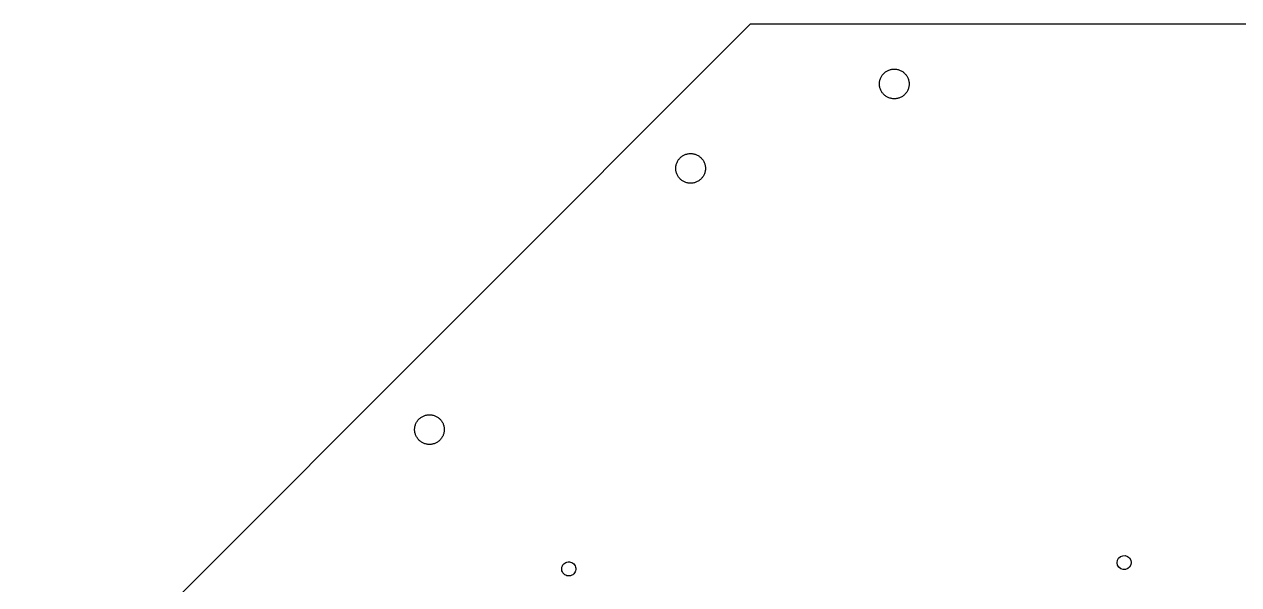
# Model space of a CAD drawing. Header units: metres. Extents: x 0 to 528, y -264 to 264.
# Drawn here: x 0 to 258.5, y 144.5 to 263.8 of the extents above; entities that cross this region are included whole.
import ezdxf

# ---------------------------------------------------------------- set-up
doc = ezdxf.new("R2010")
doc.units = ezdxf.units.M

msp = doc.modelspace()

# ---------------------------------------------------------------- linework, layer by layer
for p, q in [((154.526, 263.793), (0, 109.266)), ((373.059, 263.793), (154.526, 263.793)), ((182.952, 253.327), (183.072, 253.441)), ((183.072, 253.441), (183.198, 253.548)), ((183.198, 253.548), (183.329, 253.649)), ((183.329, 253.649), (183.466, 253.743)), ((183.466, 253.743), (183.607, 253.829)), ((183.607, 253.829), (183.752, 253.908)), ((183.752, 253.908), (183.901, 253.979)), ((183.901, 253.979), (184.054, 254.043)), ((184.054, 254.043), (184.21, 254.098)), ((184.21, 254.098), (184.369, 254.145)), ((184.369, 254.145), (184.53, 254.184)), ((184.53, 254.184), (184.692, 254.214)), ((184.692, 254.214), (184.856, 254.235)), ((184.856, 254.235), (185.021, 254.248)), ((185.021, 254.248), (185.187, 254.253)), ((185.187, 254.253), (185.352, 254.248)), ((185.352, 254.248), (185.517, 254.235)), ((185.517, 254.235), (185.681, 254.214)), ((185.681, 254.214), (185.844, 254.184)), ((185.844, 254.184), (186.005, 254.145)), ((186.005, 254.145), (186.163, 254.098)), ((186.163, 254.098), (186.319, 254.043)), ((186.319, 254.043), (186.472, 253.979)), ((186.472, 253.979), (186.621, 253.908)), ((186.621, 253.908), (186.767, 253.829)), ((186.767, 253.829), (186.908, 253.743)), ((186.908, 253.743), (187.044, 253.649)), ((187.044, 253.649), (187.175, 253.548)), ((187.175, 253.548), (187.301, 253.441)), ((187.301, 253.441), (187.421, 253.327)), ((182.027, 251.093), (182.031, 251.258)), ((182.031, 250.927), (182.027, 251.093)), ((182.031, 251.258), (182.044, 251.423)), ((182.044, 250.762), (182.031, 250.927)), ((182.044, 251.423), (182.066, 251.587)), ((182.066, 250.598), (182.044, 250.762)), ((182.066, 251.587), (182.096, 251.75)), ((182.096, 251.75), (182.134, 251.911)), ((182.134, 251.911), (182.181, 252.069)), ((182.181, 252.069), (182.237, 252.225)), ((182.237, 252.225), (182.3, 252.378)), ((182.3, 252.378), (182.371, 252.527)), ((182.371, 252.527), (182.45, 252.673)), ((182.45, 252.673), (182.536, 252.814)), ((182.536, 252.814), (182.63, 252.95)), ((182.63, 252.95), (182.731, 253.081)), ((182.731, 253.081), (182.838, 253.207)), ((182.838, 253.207), (182.952, 253.327)), ((187.421, 253.327), (187.535, 253.207)), ((187.535, 253.207), (187.642, 253.081)), ((187.642, 253.081), (187.743, 252.95)), ((187.743, 252.95), (187.837, 252.814)), ((187.837, 252.814), (187.923, 252.673)), ((187.923, 252.673), (188.002, 252.527)), ((188.002, 252.527), (188.073, 252.378)), ((188.073, 252.378), (188.137, 252.225)), ((188.137, 252.225), (188.192, 252.069)), ((188.192, 252.069), (188.239, 251.911)), ((188.239, 251.911), (188.278, 251.75)), ((188.278, 251.75), (188.308, 251.587)), ((188.308, 251.587), (188.329, 251.423)), ((188.329, 250.762), (188.308, 250.598)), ((188.329, 251.423), (188.342, 251.258)), ((188.342, 250.927), (188.329, 250.762)), ((188.342, 251.258), (188.347, 251.093)), ((188.347, 251.093), (188.342, 250.927)), ((182.096, 250.436), (182.066, 250.598)), ((182.134, 250.275), (182.096, 250.436)), ((182.181, 250.116), (182.134, 250.275)), ((182.237, 249.96), (182.181, 250.116)), ((182.3, 249.807), (182.237, 249.96)), ((182.371, 249.658), (182.3, 249.807)), ((182.45, 249.513), (182.371, 249.658)), ((182.536, 249.372), (182.45, 249.513)), ((182.63, 249.235), (182.536, 249.372)), ((182.731, 249.104), (182.63, 249.235)), ((182.838, 248.978), (182.731, 249.104)), ((182.952, 248.858), (182.838, 248.978)), ((183.072, 248.744), (182.952, 248.858)), ((183.198, 248.637), (183.072, 248.744)), ((183.329, 248.536), (183.198, 248.637)), ((183.466, 248.442), (183.329, 248.536)), ((183.607, 248.356), (183.466, 248.442)), ((183.752, 248.277), (183.607, 248.356)), ((183.901, 248.206), (183.752, 248.277)), ((184.054, 248.143), (183.901, 248.206)), ((186.472, 248.206), (186.319, 248.143)), ((186.621, 248.277), (186.472, 248.206)), ((186.767, 248.356), (186.621, 248.277)), ((186.908, 248.442), (186.767, 248.356)), ((187.044, 248.536), (186.908, 248.442)), ((187.175, 248.637), (187.044, 248.536)), ((187.301, 248.744), (187.175, 248.637)), ((187.421, 248.858), (187.301, 248.744)), ((187.535, 248.978), (187.421, 248.858)), ((187.642, 249.104), (187.535, 248.978)), ((187.743, 249.235), (187.642, 249.104)), ((187.837, 249.372), (187.743, 249.235)), ((187.923, 249.513), (187.837, 249.372)), ((188.002, 249.658), (187.923, 249.513)), ((188.073, 249.807), (188.002, 249.658)), ((188.137, 249.96), (188.073, 249.807)), ((188.192, 250.116), (188.137, 249.96)), ((188.239, 250.275), (188.192, 250.116)), ((188.278, 250.436), (188.239, 250.275)), ((188.308, 250.598), (188.278, 250.436)), ((184.21, 248.087), (184.054, 248.143)), ((184.369, 248.04), (184.21, 248.087)), ((184.53, 248.002), (184.369, 248.04)), ((184.692, 247.972), (184.53, 248.002)), ((184.856, 247.95), (184.692, 247.972)), ((185.021, 247.937), (184.856, 247.95)), ((185.187, 247.933), (185.021, 247.937)), ((185.352, 247.937), (185.187, 247.933)), ((185.517, 247.95), (185.352, 247.937)), ((185.681, 247.972), (185.517, 247.95)), ((185.844, 248.002), (185.681, 247.972)), ((186.005, 248.04), (185.844, 248.002)), ((186.163, 248.087), (186.005, 248.04)), ((186.319, 248.143), (186.163, 248.087)), ((139.37, 235.121), (139.478, 235.247)), ((139.478, 235.247), (139.592, 235.367)), ((139.592, 235.367), (139.712, 235.48)), ((139.712, 235.48), (139.838, 235.588)), ((139.838, 235.588), (139.969, 235.689)), ((139.969, 235.689), (140.105, 235.782)), ((140.105, 235.782), (140.246, 235.869)), ((140.246, 235.869), (140.392, 235.948)), ((140.392, 235.948), (140.541, 236.019)), ((140.541, 236.019), (140.694, 236.082)), ((140.694, 236.082), (140.85, 236.137)), ((140.85, 236.137), (141.008, 236.184)), ((141.008, 236.184), (141.169, 236.223)), ((141.169, 236.223), (141.332, 236.253)), ((141.332, 236.253), (141.496, 236.275)), ((141.496, 236.275), (141.661, 236.288)), ((141.661, 236.288), (141.826, 236.292)), ((141.826, 236.292), (141.992, 236.288)), ((141.992, 236.288), (142.156, 236.275)), ((142.156, 236.275), (142.32, 236.253)), ((142.32, 236.253), (142.483, 236.223)), ((142.483, 236.223), (142.644, 236.184)), ((142.644, 236.184), (142.803, 236.137)), ((142.803, 236.137), (142.959, 236.082)), ((142.959, 236.082), (143.111, 236.019)), ((143.111, 236.019), (143.261, 235.948)), ((143.261, 235.948), (143.406, 235.869)), ((143.406, 235.869), (143.547, 235.782)), ((143.547, 235.782), (143.684, 235.689)), ((143.684, 235.689), (143.815, 235.588)), ((143.815, 235.588), (143.941, 235.48)), ((143.941, 235.48), (144.061, 235.367)), ((144.061, 235.367), (144.174, 235.247)), ((144.174, 235.247), (144.282, 235.121)), ((138.666, 233.132), (138.67, 233.298)), ((138.67, 232.967), (138.666, 233.132)), ((138.67, 233.298), (138.683, 233.462)), ((138.683, 232.802), (138.67, 232.967)), ((138.683, 233.462), (138.705, 233.626)), ((138.705, 232.638), (138.683, 232.802)), ((138.705, 233.626), (138.735, 233.789)), ((138.735, 233.789), (138.774, 233.95)), ((138.774, 233.95), (138.821, 234.109)), ((138.821, 234.109), (138.876, 234.265)), ((138.876, 234.265), (138.939, 234.417)), ((138.939, 234.417), (139.011, 234.567)), ((139.011, 234.567), (139.09, 234.712)), ((139.09, 234.712), (139.176, 234.853)), ((139.176, 234.853), (139.27, 234.99)), ((139.27, 234.99), (139.37, 235.121)), ((144.282, 235.121), (144.383, 234.99)), ((144.383, 234.99), (144.476, 234.853)), ((144.476, 234.853), (144.563, 234.712)), ((144.563, 234.712), (144.642, 234.567)), ((144.642, 234.567), (144.713, 234.417)), ((144.713, 234.417), (144.776, 234.265)), ((144.776, 234.265), (144.831, 234.109)), ((144.831, 234.109), (144.878, 233.95)), ((144.878, 233.95), (144.917, 233.789)), ((144.917, 233.789), (144.947, 233.626)), ((144.947, 233.626), (144.969, 233.462)), ((144.969, 232.802), (144.947, 232.638)), ((144.969, 233.462), (144.982, 233.298)), ((144.982, 232.967), (144.969, 232.802)), ((144.982, 233.298), (144.986, 233.132)), ((144.986, 233.132), (144.982, 232.967)), ((138.735, 232.475), (138.705, 232.638)), ((138.774, 232.314), (138.735, 232.475)), ((138.821, 232.156), (138.774, 232.314)), ((138.876, 232), (138.821, 232.156)), ((138.939, 231.847), (138.876, 232)), ((139.011, 231.698), (138.939, 231.847)), ((139.09, 231.552), (139.011, 231.698)), ((139.176, 231.411), (139.09, 231.552)), ((139.27, 231.275), (139.176, 231.411)), ((139.37, 231.143), (139.27, 231.275)), ((139.478, 231.018), (139.37, 231.143)), ((139.592, 230.898), (139.478, 231.018)), ((139.712, 230.784), (139.592, 230.898)), ((139.838, 230.676), (139.712, 230.784)), ((139.969, 230.576), (139.838, 230.676)), ((140.105, 230.482), (139.969, 230.576)), ((140.246, 230.396), (140.105, 230.482)), ((140.392, 230.317), (140.246, 230.396)), ((140.541, 230.245), (140.392, 230.317)), ((140.694, 230.182), (140.541, 230.245)), ((140.85, 230.127), (140.694, 230.182)), ((141.008, 230.08), (140.85, 230.127)), ((141.169, 230.041), (141.008, 230.08)), ((142.644, 230.08), (142.483, 230.041)), ((142.803, 230.127), (142.644, 230.08)), ((142.959, 230.182), (142.803, 230.127)), ((143.111, 230.245), (142.959, 230.182)), ((143.261, 230.317), (143.111, 230.245)), ((143.406, 230.396), (143.261, 230.317)), ((143.547, 230.482), (143.406, 230.396)), ((143.684, 230.576), (143.547, 230.482)), ((143.815, 230.676), (143.684, 230.576)), ((143.941, 230.784), (143.815, 230.676)), ((144.061, 230.898), (143.941, 230.784)), ((144.174, 231.018), (144.061, 230.898)), ((144.282, 231.143), (144.174, 231.018)), ((144.383, 231.275), (144.282, 231.143)), ((144.476, 231.411), (144.383, 231.275)), ((144.563, 231.552), (144.476, 231.411)), ((144.642, 231.698), (144.563, 231.552)), ((144.713, 231.847), (144.642, 231.698)), ((144.776, 232), (144.713, 231.847)), ((144.831, 232.156), (144.776, 232)), ((144.878, 232.314), (144.831, 232.156)), ((144.917, 232.475), (144.878, 232.314)), ((144.947, 232.638), (144.917, 232.475)), ((141.332, 230.011), (141.169, 230.041)), ((141.496, 229.989), (141.332, 230.011)), ((141.661, 229.976), (141.496, 229.989)), ((141.826, 229.972), (141.661, 229.976)), ((141.992, 229.976), (141.826, 229.972)), ((142.156, 229.989), (141.992, 229.976)), ((142.32, 230.011), (142.156, 229.989)), ((142.483, 230.041), (142.32, 230.011)), ((83.1524, 178.206), (83.191, 178.367)), ((83.191, 178.367), (83.238, 178.526)), ((83.238, 178.526), (83.2932, 178.682)), ((83.2932, 178.682), (83.3565, 178.835)), ((83.3565, 178.835), (83.4277, 178.984)), ((83.4277, 178.984), (83.5067, 179.129)), ((83.5067, 179.129), (83.5931, 179.27)), ((83.5931, 179.27), (83.6868, 179.407)), ((83.6868, 179.407), (83.7876, 179.538)), ((83.7876, 179.538), (83.895, 179.664)), ((83.895, 179.664), (84.0089, 179.784)), ((84.0089, 179.784), (84.1289, 179.898)), ((84.1289, 179.898), (84.2547, 180.005)), ((84.2547, 180.005), (84.3859, 180.106)), ((84.3859, 180.106), (84.5223, 180.2)), ((84.5223, 180.2), (84.6633, 180.286)), ((84.6633, 180.286), (84.8087, 180.365)), ((84.8087, 180.365), (84.9581, 180.436)), ((84.9581, 180.436), (85.1109, 180.499)), ((85.1109, 180.499), (85.2668, 180.555)), ((85.2668, 180.555), (85.4255, 180.602)), ((85.4255, 180.602), (85.5863, 180.64)), ((85.5863, 180.64), (85.749, 180.67)), ((85.749, 180.67), (85.913, 180.692)), ((85.913, 180.692), (86.078, 180.705)), ((86.078, 180.705), (86.2433, 180.709)), ((86.2433, 180.709), (86.4087, 180.705)), ((86.4087, 180.705), (86.5736, 180.692)), ((86.5736, 180.692), (86.7377, 180.67)), ((86.7377, 180.67), (86.9003, 180.64)), ((86.9003, 180.64), (87.0612, 180.602)), ((87.0612, 180.602), (87.2198, 180.555)), ((87.2198, 180.555), (87.3758, 180.499)), ((87.3758, 180.499), (87.5286, 180.436)), ((87.5286, 180.436), (87.6779, 180.365)), ((87.6779, 180.365), (87.8233, 180.286)), ((87.8233, 180.286), (87.9644, 180.2)), ((87.9644, 180.2), (88.1007, 180.106)), ((88.1007, 180.106), (88.232, 180.005)), ((88.232, 180.005), (88.3578, 179.898)), ((88.3578, 179.898), (88.4778, 179.784)), ((88.4778, 179.784), (88.5917, 179.664)), ((88.5917, 179.664), (88.6991, 179.538)), ((88.6991, 179.538), (88.7998, 179.407)), ((88.7998, 179.407), (88.8935, 179.27)), ((88.8935, 179.27), (88.98, 179.129)), ((88.98, 179.129), (89.0589, 178.984)), ((89.0589, 178.984), (89.1301, 178.835)), ((89.1301, 178.835), (89.1935, 178.682)), ((89.1935, 178.682), (89.2487, 178.526)), ((89.2487, 178.526), (89.2957, 178.367)), ((89.2957, 178.367), (89.3343, 178.206)), ((83.0833, 177.549), (83.0877, 177.715)), ((83.0877, 177.384), (83.0833, 177.549)), ((83.0877, 177.715), (83.1006, 177.88)), ((83.1006, 177.219), (83.0877, 177.384)), ((83.1006, 177.88), (83.1222, 178.044)), ((83.1222, 177.055), (83.1006, 177.219)), ((83.1222, 178.044), (83.1524, 178.206)), ((83.1524, 176.892), (83.1222, 177.055)), ((83.191, 176.731), (83.1524, 176.892)), ((83.238, 176.573), (83.191, 176.731)), ((83.2932, 176.417), (83.238, 176.573)), ((83.3565, 176.264), (83.2932, 176.417)), ((83.4277, 176.115), (83.3565, 176.264)), ((83.5067, 175.969), (83.4277, 176.115)), ((83.5931, 175.828), (83.5067, 175.969)), ((83.6868, 175.692), (83.5931, 175.828)), ((88.8935, 175.828), (88.7998, 175.692)), ((88.98, 175.969), (88.8935, 175.828)), ((89.0589, 176.115), (88.98, 175.969)), ((89.1301, 176.264), (89.0589, 176.115)), ((89.1935, 176.417), (89.1301, 176.264)), ((89.2487, 176.573), (89.1935, 176.417)), ((89.2957, 176.731), (89.2487, 176.573)), ((89.3343, 176.892), (89.2957, 176.731)), ((89.3343, 178.206), (89.3644, 178.044)), ((89.3644, 177.055), (89.3343, 176.892)), ((89.3644, 178.044), (89.386, 177.88)), ((89.386, 177.219), (89.3644, 177.055)), ((89.386, 177.88), (89.399, 177.715)), ((89.399, 177.384), (89.386, 177.219)), ((89.399, 177.715), (89.4033, 177.549)), ((89.4033, 177.549), (89.399, 177.384)), ((83.7876, 175.561), (83.6868, 175.692)), ((83.895, 175.435), (83.7876, 175.561)), ((84.0089, 175.315), (83.895, 175.435)), ((84.1289, 175.201), (84.0089, 175.315)), ((84.2547, 175.094), (84.1289, 175.201)), ((84.3859, 174.993), (84.2547, 175.094)), ((84.5223, 174.899), (84.3859, 174.993)), ((84.6633, 174.813), (84.5223, 174.899)), ((84.8087, 174.734), (84.6633, 174.813)), ((84.9581, 174.663), (84.8087, 174.734)), ((85.1109, 174.599), (84.9581, 174.663)), ((85.2668, 174.544), (85.1109, 174.599)), ((85.4255, 174.497), (85.2668, 174.544)), ((85.5863, 174.458), (85.4255, 174.497)), ((85.749, 174.428), (85.5863, 174.458)), ((85.913, 174.407), (85.749, 174.428)), ((86.078, 174.394), (85.913, 174.407)), ((86.2433, 174.389), (86.078, 174.394)), ((86.4087, 174.394), (86.2433, 174.389)), ((86.5736, 174.407), (86.4087, 174.394)), ((86.7377, 174.428), (86.5736, 174.407)), ((86.9003, 174.458), (86.7377, 174.428)), ((87.0612, 174.497), (86.9003, 174.458)), ((87.2198, 174.544), (87.0612, 174.497)), ((87.3758, 174.599), (87.2198, 174.544)), ((87.5286, 174.663), (87.3758, 174.599)), ((87.6779, 174.734), (87.5286, 174.663)), ((87.8233, 174.813), (87.6779, 174.734)), ((87.9644, 174.899), (87.8233, 174.813)), ((88.1007, 174.993), (87.9644, 174.899)), ((88.232, 175.094), (88.1007, 174.993)), ((88.3578, 175.201), (88.232, 175.094)), ((88.4778, 175.315), (88.3578, 175.201)), ((88.5917, 175.435), (88.4778, 175.315)), ((88.6991, 175.561), (88.5917, 175.435)), ((88.7998, 175.692), (88.6991, 175.561)), ((232.686, 149.724), (232.937, 150.181)), ((232.937, 150.181), (233.328, 150.525)), ((233.328, 150.525), (233.814, 150.713)), ((233.814, 150.713), (234.335, 150.725)), ((234.335, 150.725), (234.828, 150.557)), ((234.828, 150.557), (235.234, 150.231)), ((235.234, 150.231), (235.505, 149.786)), ((114.403, 148.026), (114.448, 148.284)), ((114.403, 147.765), (114.403, 148.026)), ((114.448, 147.507), (114.403, 147.765)), ((114.448, 148.284), (114.537, 148.53)), ((114.537, 147.262), (114.448, 147.507)), ((114.537, 148.53), (114.668, 148.756)), ((114.668, 148.756), (114.836, 148.956)), ((114.836, 148.956), (115.037, 149.124)), ((115.037, 149.124), (115.263, 149.255)), ((115.263, 149.255), (115.509, 149.345)), ((115.509, 149.345), (115.766, 149.39)), ((115.766, 149.39), (116.028, 149.39)), ((116.028, 149.39), (116.285, 149.345)), ((116.285, 149.345), (116.531, 149.255)), ((116.531, 149.255), (116.757, 149.124)), ((116.757, 149.124), (116.958, 148.956)), ((116.958, 148.956), (117.126, 148.756)), ((117.126, 148.756), (117.256, 148.53)), ((117.256, 148.53), (117.346, 148.284)), ((117.346, 147.507), (117.256, 147.262)), ((117.346, 148.284), (117.391, 148.026)), ((117.391, 147.765), (117.346, 147.507)), ((117.391, 148.026), (117.391, 147.765)), ((232.607, 149.21), (232.686, 149.724)), ((232.709, 148.699), (232.607, 149.21)), ((232.979, 148.253), (232.709, 148.699)), ((233.385, 147.927), (232.979, 148.253)), ((233.878, 147.76), (233.385, 147.927)), ((234.399, 147.771), (233.878, 147.76)), ((234.885, 147.96), (234.399, 147.771)), ((235.276, 148.303), (234.885, 147.96)), ((235.527, 148.76), (235.276, 148.303)), ((235.505, 149.786), (235.606, 149.275)), ((235.606, 149.275), (235.527, 148.76)), ((114.668, 147.035), (114.537, 147.262)), ((114.836, 146.835), (114.668, 147.035)), ((115.037, 146.667), (114.836, 146.835)), ((115.263, 146.536), (115.037, 146.667)), ((115.509, 146.447), (115.263, 146.536)), ((115.766, 146.401), (115.509, 146.447)), ((116.028, 146.401), (115.766, 146.401)), ((116.285, 146.447), (116.028, 146.401)), ((116.531, 146.536), (116.285, 146.447)), ((116.757, 146.667), (116.531, 146.536)), ((116.958, 146.835), (116.757, 146.667)), ((117.126, 147.035), (116.958, 146.835)), ((117.256, 147.262), (117.126, 147.035))]:
    msp.add_line(p, q)

doc.saveas('drawing.dxf')
